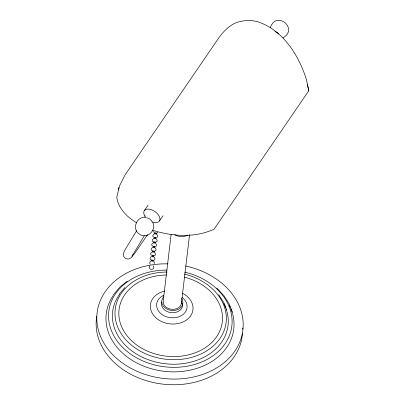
<?xml version="1.0" encoding="UTF-8"?>
<svg xmlns="http://www.w3.org/2000/svg" width="405" height="405" viewBox="0 0 405 405"><rect width="100%" height="100%" fill="white"/><g stroke="black" fill="none" stroke-linecap="round" stroke-linejoin="round"><path stroke-width="0.61" d="M145.01 216.994L145.071 215.754M151.769 261.311L151.91 260.126M152.31 256.765L152.452 255.575M152.852 252.219L152.994 251.029M153.394 247.668L153.535 246.483M153.935 243.121L154.077 241.937M154.482 238.575L154.619 237.391M155.024 234.029L155.166 232.84M152.66 261.508L152.801 260.319M153.206 256.962L153.343 255.773M153.748 252.416L153.89 251.227M154.29 247.865L154.432 246.68M154.831 243.319L154.973 242.134M155.373 238.773L155.515 237.588M155.915 234.227L156.057 233.037M171.133 234.47L163.225 300.809A9.173 7.168 6.8 0 0 172.692 309.364A9.173 7.168 6.8 0 0 181.227 301.021M181.369 303.522L189.575 234.687M132.435 254.77L132.02 256.183L144.352 235.654M152.442 230.106L153.606 230.566C173.132 236.525 195.175 237.902 214.098 229.174L308.812 90.705L306.484 79.77L305.405 76.408C297.705 54.174 283.541 32.005 260.942 22.908C253.216 19.693 244.6 19.961 236.707 22.467C229.63 25.277 224.471 30.522 219.824 36.374L125.11 174.844L119.46 186.006L116.792 197.341C118.27 208.656 127.241 217.156 136.576 222.75M118.574 189.251L118.979 187.454M270.408 27.484C276.24 10.059 299.047 28.709 282.979 37.842M154.163 263.635C154.715 262.384 153.859 260.81 152.523 260.562M149.592 266.08C147.207 270.763 156.173 270.241 153.262 265.872M136.688 230.617L125.464 249.146L123.49 253.069L123.348 255.449L123.738 256.583L125.312 258.36L126.39 258.881L128.765 259.013L131.341 257.605L135.214 252.614L147.623 234.622M113.375 294.891L119.693 287.251L127.19 281.171M144.19 210.792L148.063 205.122M159.514 220.872L163.038 215.723M119.475 293.949L124.867 287.55M157.763 232.222C156.725 233.938 153.794 233.31 153.596 231.306M155.353 233.234C146.721 237.968 163.099 239.861 155.773 233.28M154.811 237.781C146.18 242.519 162.557 244.407 155.231 237.826M154.27 242.327C145.876 246.296 161.18 249.536 155.085 242.509M153.728 246.873C145.334 250.842 160.638 254.082 154.543 247.055M153.186 251.419C144.904 255.165 159.773 258.825 154.133 251.652M152.644 255.97C144.251 259.939 159.55 263.179 153.46 256.147M152.098 260.516C150.22 260.39 149.03 262.86 150.296 264.262M145.754 217.455C136.606 215.825 131.402 229.392 139.487 234.161C147.086 239.765 157.484 229.605 152.391 221.824M153.606 251.47L154.001 251.601M216.817 288.076L223.514 295.25M218.705 294.744L223.671 302.353L226.684 310.007M223.854 295.65L228.972 303.623L232.303 312.088M307.248 84.26L308.812 90.705M145 216.361A9.173 5.3 34.4 0 1 148.382 209.061A9.173 5.3 34.4 0 1 159.605 217.07A9.173 5.3 34.4 0 1 153.298 222.279M146.453 217.804A4.587 2.648 34.4 0 1 152.194 222.239M274.939 31.6A4.587 2.648 34.4 0 1 278.772 34.121M184.553 277.152A51.992 40.632 6.8 0 1 211.045 343.192A51.992 40.632 6.8 0 1 124.811 332.667A51.992 40.632 6.8 0 1 166.632 274.965M184.893 272.195A61.96 48.423 6.8 0 1 218.963 350.887A61.96 48.423 6.8 0 1 115.516 338.605A61.96 48.423 6.8 0 1 167.022 270.074M184.513 274.119A55.839 43.639 6.8 0 1 214.326 345.035A55.839 43.639 6.8 0 1 121.348 333.928A55.839 43.639 6.8 0 1 167.047 272.033M185.571 265.969A73.401 57.363 6.8 0 1 227.929 359.281A73.401 57.363 6.8 0 1 104.733 344.498A73.401 57.363 6.8 0 1 168.045 263.863M182.169 297.467A15.294 11.953 6.8 0 1 182.159 315.136A15.294 11.953 6.8 0 1 159.757 312.559A15.294 11.953 6.8 0 1 163.671 295.336M182.64 293.347A21.409 16.732 6.8 0 1 186.999 319.641A21.409 16.732 6.8 0 1 153.682 315.424A21.409 16.732 6.8 0 1 164.688 291.074M242.408 333.664A73.401 57.363 6.8 0 1 162.511 384.097A73.401 57.363 6.8 0 1 96.749 316.27M242.448 328.02A73.401 57.363 6.8 0 1 242.499 329.27M227.078 311.982A58.107 45.411 6.8 0 1 167.397 363.953A58.107 45.411 6.8 0 1 115.076 302.358M115.314 301.791A58.107 45.411 6.8 0 1 119.627 294.238M223.884 303.669A58.107 45.411 6.8 0 1 225.823 308.033M226.41 309.703A58.107 45.411 6.8 0 1 226.916 311.379M232.688 314.037A64.223 50.195 6.8 0 1 161.241 370.909A64.223 50.195 6.8 0 1 113.197 295.584M229.458 305.492A64.223 50.195 6.8 0 1 230.253 307.167M230.977 308.868A64.223 50.195 6.8 0 1 232.531 313.46M182.488 303.563A10.626 8.302 6.8 0 1 171.563 312.7A10.626 8.302 6.8 0 1 161.757 301.887M181.551 298.536A10.626 8.302 6.8 0 1 178.661 309.116A10.626 8.302 6.8 0 1 164.764 307.673A10.626 8.302 6.8 0 1 163.893 296.708M187.788 235.087A10.626 8.302 6.8 0 1 174.646 234.627"/></g></svg>
